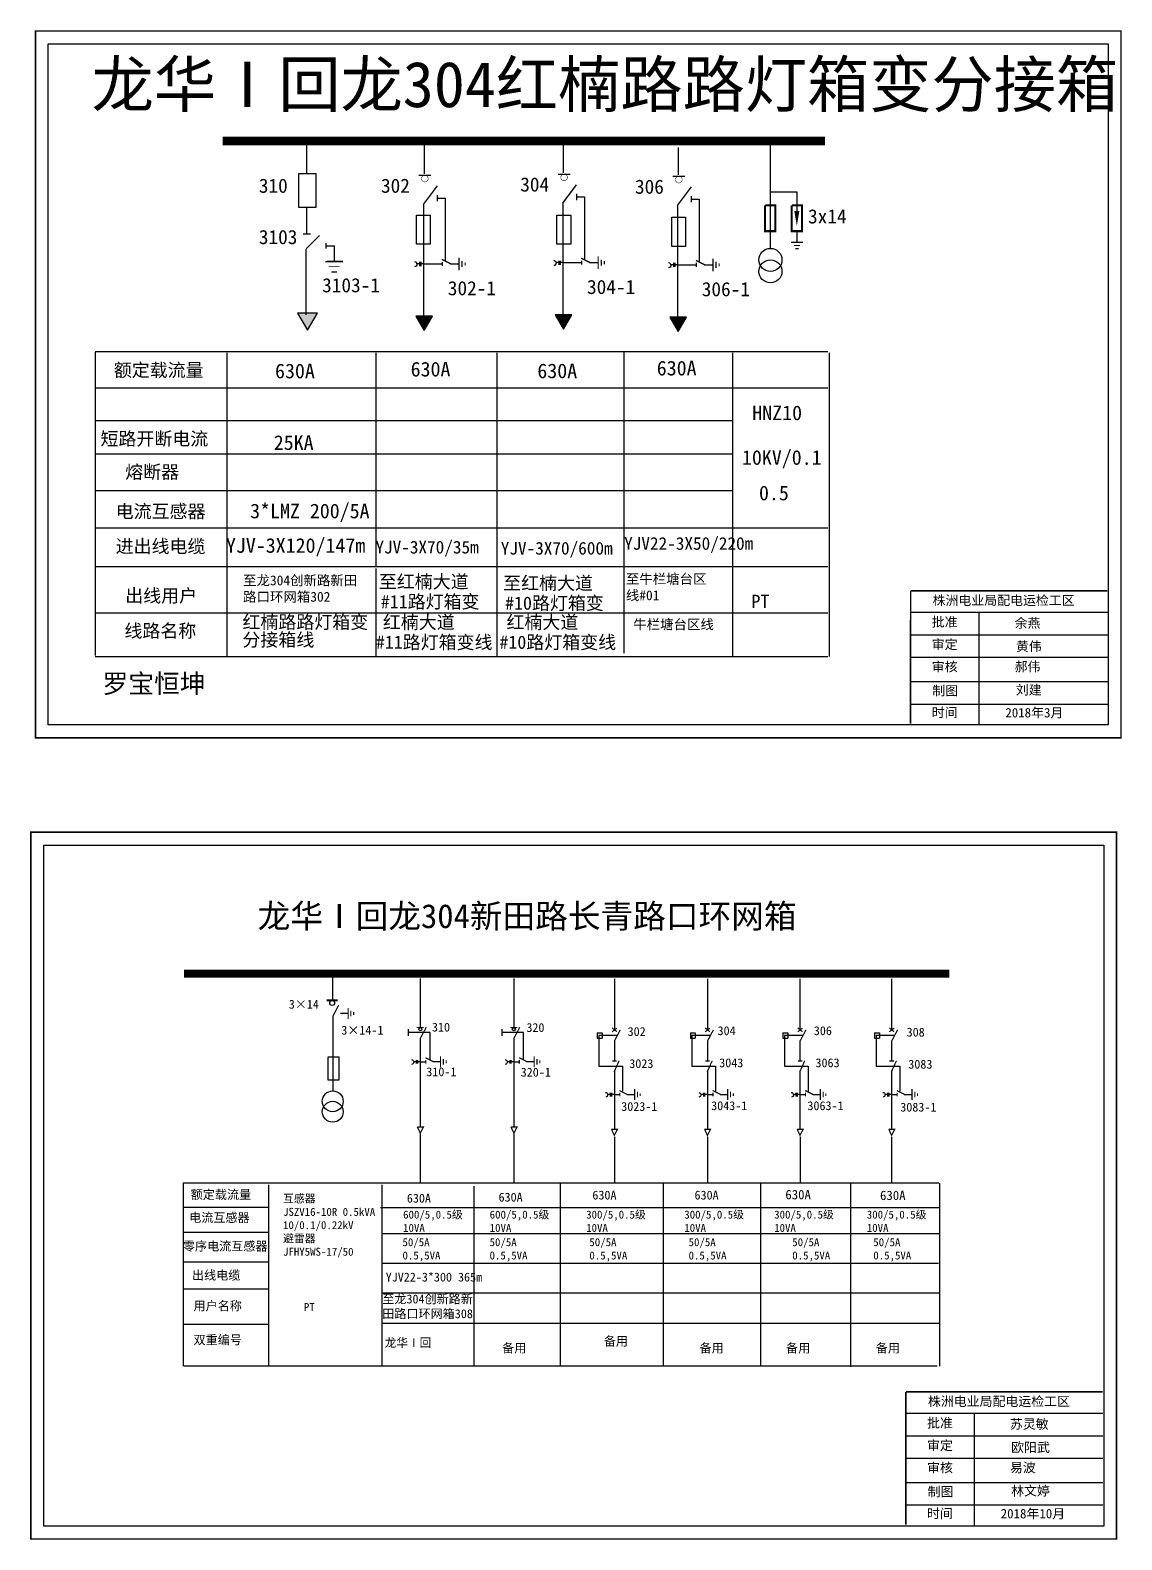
# Model space of a CAD drawing. Extents: x 38410347 to 38419931, y 3076278 to 3087001.
# Drawn here: x 38419052.6 to 38419244, y 3079511.6 to 3079776.3 of the extents above; entities that cross this region are included whole.
import ezdxf

# ---------------------------------------------------------------- set-up
doc = ezdxf.new("R2010")
doc.units = 0
doc.header["$LTSCALE"] = 10
doc.header["$MEASUREMENT"] = 0
doc.linetypes.add('ACAD_ISO02W100', pattern=[15, 12, -3])
doc.linetypes.add('CENTER', pattern=[50.8, 31.75, -6.35, 6.35, -6.35])
doc.layers.get('0').update_dxf_attribs({"linetype": 'CONTINUOUS'})
for name, color, linetype in [('1', 7, 'CONTINUOUS'), ('110KV线路', 2, 'CONTINUOUS'), ('2', 7, 'CONTINUOUS')]:
    doc.layers.add(name, color=color, linetype=linetype)
doc.styles.add('ANNOTEXT', font='')
doc.styles.add('hztxt_txtstyle_0.00_0_0', font='simkai.ttf')
doc.styles.add('hztxt_txtstyle_2.70_0_0', font='simkai.ttf', dxfattribs={"height": 2.7})
doc.styles.get("Standard").update_dxf_attribs({"font": ''})
doc.styles.add('WORD', font='', dxfattribs={"height": 1200})
doc.styles.add('字体', font='simkai_0.ttf', dxfattribs={"height": 2.5})
doc.styles.add('楷体_GB2312_txtstyle_1.66_0_0', font='simkai_0.ttf', dxfattribs={"height": 1.660174})
doc.styles.get('ANNOTEXT').set_extended_font_data('SimSun')
doc.styles.get('Standard').set_extended_font_data('SimSun')
doc.styles.get('WORD').set_extended_font_data('SimSun')

# ---------------------------------------------------------------- blocks, each defined once
blk = doc.blocks.new('JD')
for points in [[(-2, 0.2), (-2, -0.2), (2, 0.2), (2, -0.2)], [(1, -1.2), (1, -0.8), (-1, -1.2), (-1, -0.8)], [(-0.5, -1.8), (-0.5, -2.2), (0.5, -1.8), (0.5, -2.2)]]:
    blk.add_trace(points)

msp = doc.modelspace()

# ---------------------------------------------------------------- hatches: boundary and pattern name
for points in [[(38419101.21, 3079723.69), (38419102.96, 3079726.71), (38419099.47, 3079726.71)], [(38419121.69, 3079723.64), (38419123.14, 3079726.16), (38419120.23, 3079726.16)], [(38419146.1, 3079723.86), (38419147.56, 3079726.38), (38419144.65, 3079726.38)], [(38419166.22, 3079723.46), (38419167.68, 3079725.98), (38419164.77, 3079725.98)]]:
    msp.add_hatch(color=7).paths.add_polyline_path(points)

# ---------------------------------------------------------------- linework, layer by layer
at = {"color": 7}
for p, q in [((38419101.09, 3079751.19), (38419101.09, 3079756.93)), ((38419121.73, 3079751.1), (38419121.73, 3079756.15)), ((38419146.15, 3079751.32), (38419146.15, 3079756.15)), ((38419166.27, 3079750.93), (38419166.27, 3079755.75)), ((38419101.08, 3079745.25), (38419101.08, 3079740.61)), ((38419100.47, 3079740.61), (38419101.76, 3079740.61)), ((38419101.01, 3079737.98), (38419103.32, 3079740.3))]:
    msp.add_line(p, q, dxfattribs=at)
for p, q in [((38419120.77, 3079750.87), (38419122.87, 3079750.87)), ((38419145.18, 3079751.08), (38419147.29, 3079751.08)), ((38419165.31, 3079750.69), (38419167.41, 3079750.69)), ((38419123.97, 3079747.4), (38419123.97, 3079746.31)), ((38419123.99, 3079746.85), (38419125.39, 3079746.85)), ((38419125.39, 3079746.85), (38419125.39, 3079735.83)), ((38419148.39, 3079747.62), (38419148.39, 3079746.53)), ((38419148.41, 3079747.07), (38419149.81, 3079747.07)), ((38419149.81, 3079747.07), (38419149.81, 3079736.05)), ((38419168.51, 3079747.23), (38419168.51, 3079746.14)), ((38419168.53, 3079746.68), (38419169.93, 3079746.68)), ((38419169.93, 3079746.68), (38419169.93, 3079735.66)), ((38419104.44, 3079738.94), (38419104.44, 3079738.03)), ((38419104.48, 3079738.48), (38419105.99, 3079738.48)), ((38419105.99, 3079735.78), (38419105.99, 3079738.5)), ((38419104.41, 3079735.78), (38419106.08, 3079735.78)), ((38419104.45, 3079735.78), (38419107.41, 3079735.78)), ((38419107.41, 3079735.78), (38419104.67, 3079735.78)), ((38419105.6, 3079735.78), (38419106.38, 3079735.78)), ((38419121.69, 3079735.33), (38419124.88, 3079735.33)), ((38419126.29, 3079735.36), (38419127.77, 3079735.36)), ((38419146.1, 3079735.55), (38419149.3, 3079735.55)), ((38419150.71, 3079735.58), (38419152.18, 3079735.58)), ((38419166.23, 3079735.16), (38419169.42, 3079735.16)), ((38419170.83, 3079735.19), (38419172.3, 3079735.19)), ((38419106.39, 3079733.88), (38419105.44, 3079733.88))]:
    msp.add_line(p, q)
at = {"color": 0}
for p, q in [((38419121.59, 3079745.77), (38419121.59, 3079725.71)), ((38419146.01, 3079745.99), (38419146.01, 3079725.93)), ((38419166.13, 3079745.6), (38419166.13, 3079725.54)), ((38419105.63, 3079610.85), (38419105.63, 3079606.25)), ((38419121.01, 3079610.01), (38419121.01, 3079601.45)), ((38419137.41, 3079610.01), (38419137.41, 3079601.45)), ((38419155.04, 3079609.96), (38419155.04, 3079600.98)), ((38419171.36, 3079609.96), (38419171.36, 3079600.98)), ((38419187.59, 3079609.96), (38419187.59, 3079600.98)), ((38419203.66, 3079609.96), (38419203.66, 3079600.98)), ((38419105.65, 3079603.4), (38419105.65, 3079590.34)), ((38419107.03, 3079603.92), (38419108.34, 3079603.92)), ((38419121.01, 3079599.54), (38419121.01, 3079584)), ((38419137.41, 3079599.54), (38419137.41, 3079584)), ((38419152.05, 3079600.49), (38419152.89, 3079600.49)), ((38419152.05, 3079600.49), (38419152.05, 3079599.56)), ((38419152.05, 3079599.56), (38419152.89, 3079599.56)), ((38419152.89, 3079600.49), (38419152.89, 3079599.56)), ((38419168.38, 3079600.49), (38419169.21, 3079600.49)), ((38419168.38, 3079600.49), (38419168.38, 3079599.56)), ((38419168.38, 3079599.56), (38419169.21, 3079599.56)), ((38419169.21, 3079600.49), (38419169.21, 3079599.56)), ((38419184.61, 3079600.49), (38419185.45, 3079600.49)), ((38419184.61, 3079600.49), (38419184.61, 3079599.56)), ((38419184.61, 3079599.56), (38419185.45, 3079599.56)), ((38419185.45, 3079600.49), (38419185.45, 3079599.56)), ((38419200.68, 3079600.49), (38419201.52, 3079600.49)), ((38419200.68, 3079600.49), (38419200.68, 3079599.56)), ((38419200.68, 3079599.56), (38419201.52, 3079599.56)), ((38419201.52, 3079600.49), (38419201.52, 3079599.56)), ((38419155.04, 3079599.07), (38419155.04, 3079595.61)), ((38419171.36, 3079599.07), (38419171.36, 3079595.61)), ((38419187.59, 3079599.07), (38419187.59, 3079595.61)), ((38419203.66, 3079599.07), (38419203.66, 3079595.61)), ((38419121.01, 3079595.42), (38419121.98, 3079595.42)), ((38419123.24, 3079595.44), (38419124.56, 3079595.44)), ((38419137.41, 3079595.42), (38419138.38, 3079595.42)), ((38419139.64, 3079595.44), (38419140.96, 3079595.44)), ((38419155.04, 3079593.87), (38419155.04, 3079583.64)), ((38419171.36, 3079593.87), (38419171.36, 3079583.64)), ((38419187.59, 3079593.87), (38419187.59, 3079583.64)), ((38419203.66, 3079593.87), (38419203.66, 3079583.64)), ((38419155.04, 3079589.67), (38419156, 3079589.67)), ((38419157.27, 3079589.7), (38419158.58, 3079589.7)), ((38419171.36, 3079589.67), (38419172.33, 3079589.67)), ((38419173.59, 3079589.7), (38419174.91, 3079589.7)), ((38419187.59, 3079589.67), (38419188.56, 3079589.67)), ((38419189.83, 3079589.7), (38419191.14, 3079589.7)), ((38419203.66, 3079589.67), (38419204.63, 3079589.67)), ((38419205.89, 3079589.7), (38419207.21, 3079589.7)), ((38419094.51, 3079569.86), (38419079.53, 3079569.86)), ((38419094.46, 3079565.45), (38419079.47, 3079565.45)), ((38419094.46, 3079560.25), (38419079.47, 3079560.25)), ((38419094.4, 3079555.51), (38419079.41, 3079555.51)), ((38419094.45, 3079549.33), (38419079.47, 3079549.33))]:
    msp.add_line(p, q, dxfattribs=at)
at = {"color": 7, "linetype": 'Continuous'}
for p, q in [((38419207, 3079674.24), (38419241.51, 3079674.24)), ((38419218.98, 3079674.24), (38419218.98, 3079654.62)), ((38419207, 3079670.3), (38419241.51, 3079670.3)), ((38419207, 3079666.37), (38419241.51, 3079666.37)), ((38419207, 3079662.08), (38419241.51, 3079662.08)), ((38419207, 3079658.15), (38419241.51, 3079658.15)), ((38419206.17, 3079533.77), (38419240.69, 3079533.77)), ((38419218.15, 3079533.77), (38419218.15, 3079514.15)), ((38419206.17, 3079529.84), (38419240.69, 3079529.84)), ((38419206.17, 3079525.91), (38419240.69, 3079525.91)), ((38419206.17, 3079521.62), (38419240.69, 3079521.62)), ((38419206.17, 3079517.69), (38419240.69, 3079517.69))]:
    msp.add_line(p, q, dxfattribs=at)
at = {"color": 0, "linetype": 'ACAD_ISO02W100'}
for p, q in [((38419155.46, 3079600.01), (38419152.32, 3079600.01)), ((38419152.32, 3079600.01), (38419152.32, 3079594.67)), ((38419171.78, 3079600.01), (38419168.64, 3079600.01)), ((38419168.64, 3079600.01), (38419168.64, 3079594.67)), ((38419188.01, 3079600.01), (38419184.88, 3079600.01)), ((38419184.88, 3079600.01), (38419184.88, 3079594.67)), ((38419204.08, 3079600.01), (38419200.95, 3079600.01)), ((38419200.95, 3079600.01), (38419200.95, 3079594.67)), ((38419152.32, 3079594.67), (38419156.46, 3079594.67)), ((38419156.46, 3079594.67), (38419156.46, 3079590.27)), ((38419168.64, 3079594.67), (38419172.78, 3079594.67)), ((38419172.78, 3079594.67), (38419172.78, 3079590.27)), ((38419184.88, 3079594.67), (38419189.01, 3079594.67)), ((38419189.01, 3079594.67), (38419189.01, 3079590.27)), ((38419200.95, 3079594.67), (38419205.08, 3079594.67)), ((38419205.08, 3079594.67), (38419205.08, 3079590.27))]:
    msp.add_line(p, q, dxfattribs=at)
at = {"color": 0, "linetype": 'CENTER'}
for p, q in [((38419121.01, 3079582.75), (38419121.01, 3079574.15)), ((38419137.42, 3079582.75), (38419137.42, 3079574.15)), ((38419155.04, 3079582.27), (38419155.04, 3079574.2)), ((38419171.36, 3079582.27), (38419171.36, 3079574.2)), ((38419187.6, 3079582.27), (38419187.6, 3079574.2)), ((38419203.67, 3079582.27), (38419203.67, 3079574.2))]:
    msp.add_line(p, q, dxfattribs=at)
at = {"color": 0, "linetype": 'Continuous'}
for p, q in [((38419079.44, 3079574.17), (38419211.97, 3079574.17)), ((38419079.5, 3079542.05), (38419079.5, 3079574.17)), ((38419094.38, 3079573.83), (38419094.38, 3079542.06)), ((38419114.27, 3079573.83), (38419114.27, 3079542.06)), ((38419130.39, 3079573.62), (38419130.39, 3079542.08)), ((38419145.55, 3079574.11), (38419145.55, 3079542.06)), ((38419163.6, 3079574.11), (38419163.6, 3079542.06)), ((38419180.68, 3079574.09), (38419180.68, 3079542.04)), ((38419196.46, 3079573.98), (38419196.46, 3079541.93)), ((38419212.04, 3079574.15), (38419212.04, 3079542.03)), ((38419114.03, 3079569.88), (38419212.01, 3079569.88)), ((38419114.27, 3079565.27), (38419212.04, 3079565.27)), ((38419114.27, 3079560.12), (38419211.88, 3079560.12)), ((38419114.27, 3079554.89), (38419212.15, 3079554.89)), ((38419114.27, 3079549.58), (38419212.01, 3079549.58)), ((38419211.67, 3079542.05), (38419079.6, 3079542.05))]:
    msp.add_line(p, q, dxfattribs=at)
at = {"color": 7, "linetype": 'Continuous', "const_width": 0.277}
for points in [[(38419053.54, 3079776.18), (38419243.89, 3079776.18), (38419243.89, 3079652.24), (38419053.54, 3079652.24)], [(38419052.74, 3079635.66), (38419243.1, 3079635.66), (38419243.1, 3079511.72), (38419052.74, 3079511.72)]]:
    msp.add_lwpolyline(points, close=True, dxfattribs=at)
at = {"color": 7, "linetype": 'Continuous'}
for points in [[(38419055.78, 3079773.94), (38419241.65, 3079773.94), (38419241.65, 3079654.48), (38419055.78, 3079654.48)], [(38419054.98, 3079633.42), (38419240.86, 3079633.42), (38419240.86, 3079513.96), (38419054.98, 3079513.96)]]:
    msp.add_lwpolyline(points, close=True, dxfattribs=at)
msp.add_lwpolyline([(38419099.73, 3079751.19), (38419102.71, 3079751.19), (38419102.71, 3079745.25), (38419099.73, 3079745.25)], close=True)
for points, const_width in [([(38419120.77, 3079750.87), (38419122.87, 3079750.87)], 0.179), ([(38419145.18, 3079751.08), (38419147.29, 3079751.08)], 0.179), ([(38419165.31, 3079750.69), (38419167.41, 3079750.69)], 0.179), ([(38419107.41, 3079735.78), (38419104.41, 3079735.78)], 0.0947), ([(38419106.9, 3079734.83), (38419104.92, 3079734.83)], 0.0947), ([(38419124.82, 3079736.11), (38419126.38, 3079735.33)], 0.234), ([(38419124.88, 3079735.69), (38419124.88, 3079734.97)], 0.234), ([(38419149.24, 3079736.33), (38419150.8, 3079735.55)], 0.234), ([(38419149.3, 3079735.91), (38419149.3, 3079735.19)], 0.234), ([(38419169.36, 3079735.94), (38419170.92, 3079735.16)], 0.234), ([(38419169.42, 3079735.52), (38419169.42, 3079734.8)], 0.234), ([(38419106.39, 3079733.88), (38419105.44, 3079733.88)], 0.0947)]:
    msp.add_lwpolyline(points, dxfattribs=dict(const_width=const_width))
at = {"const_width": 0.0893}
for points in [[(38419121.23, 3079750.28, 1), (38419122.39, 3079750.28, 1)], [(38419145.65, 3079750.5, 1), (38419146.81, 3079750.5, 1)], [(38419165.77, 3079750.11, 1), (38419166.93, 3079750.11, 1)]]:
    msp.add_lwpolyline(points, format="xyb", close=True, dxfattribs=at)
for points in [[(38419119.99, 3079735.75, -0.877934), (38419120, 3079734.8)], [(38419144.4, 3079735.97, -0.877934), (38419144.42, 3079735.02)], [(38419164.52, 3079735.57, -0.877934), (38419164.54, 3079734.62)]]:
    msp.add_lwpolyline(points, format="xyb")
for points in [[(38419120.9, 3079735.34), (38419120.41, 3079735.34)], [(38419120.9, 3079735.67), (38419120.9, 3079734.96)], [(38419121.12, 3079735.67), (38419121.12, 3079734.96)], [(38419121.68, 3079735.34), (38419121.12, 3079735.34)], [(38419145.32, 3079735.56), (38419144.82, 3079735.56)], [(38419145.32, 3079735.89), (38419145.32, 3079735.18)], [(38419145.53, 3079735.89), (38419145.53, 3079735.18)], [(38419146.1, 3079735.56), (38419145.53, 3079735.56)], [(38419165.44, 3079735.17), (38419164.94, 3079735.17)], [(38419165.44, 3079735.5), (38419165.44, 3079734.79)], [(38419165.66, 3079735.5), (38419165.66, 3079734.79)], [(38419166.22, 3079735.17), (38419165.66, 3079735.17)]]:
    msp.add_lwpolyline(points)
at = {"color": 7}
for points in [[(38419101.21, 3079723.69), (38419102.96, 3079726.71), (38419099.47, 3079726.71)], [(38419121.69, 3079723.64), (38419123.14, 3079726.16), (38419120.23, 3079726.16)], [(38419146.1, 3079723.86), (38419147.56, 3079726.38), (38419144.65, 3079726.38)], [(38419166.22, 3079723.46), (38419167.68, 3079725.98), (38419164.77, 3079725.98)]]:
    msp.add_lwpolyline(points, close=True, dxfattribs=at)
at = {"color": 7, "linetype": 'Continuous', "const_width": 0.277}
for points in [[(38419207, 3079677.99), (38419206.98, 3079654.68)], [(38419207, 3079677.99), (38419241.51, 3079677.99)], [(38419206.17, 3079537.53), (38419206.15, 3079514.22)], [(38419206.17, 3079537.53), (38419240.69, 3079537.53)]]:
    msp.add_lwpolyline(points, dxfattribs=at)
at = {"color": 0}
for points, const_width in [([(38419079.6, 3079610.85), (38419213.79, 3079610.85)], 1.4), ([(38419104.58, 3079606.18), (38419106.54, 3079606.18)], 0.333), ([(38419105.65, 3079603.34), (38419106.7, 3079605.33)], 0.21), ([(38419120.39, 3079601.43), (38419121.63, 3079601.43)], 0.21), ([(38419121.01, 3079599.49), (38419122.06, 3079601.48)], 0.21), ([(38419136.8, 3079601.43), (38419138.03, 3079601.43)], 0.21), ([(38419137.41, 3079599.49), (38419138.46, 3079601.48)], 0.21), ([(38419154.64, 3079600.67), (38419155.49, 3079601.3)], 0.21), ([(38419154.65, 3079601.36), (38419155.47, 3079600.68)], 0.21), ([(38419155.04, 3079599.02), (38419156.08, 3079601.01)], 0.21), ([(38419170.96, 3079600.67), (38419171.81, 3079601.3)], 0.21), ([(38419170.97, 3079601.36), (38419171.79, 3079600.68)], 0.21), ([(38419171.36, 3079599.02), (38419172.41, 3079601.01)], 0.21), ([(38419187.2, 3079600.67), (38419188.05, 3079601.3)], 0.21), ([(38419187.2, 3079601.36), (38419188.02, 3079600.68)], 0.21), ([(38419187.59, 3079599.02), (38419188.64, 3079601.01)], 0.21), ([(38419203.26, 3079600.67), (38419204.12, 3079601.3)], 0.21), ([(38419203.27, 3079601.36), (38419204.09, 3079600.68)], 0.21), ([(38419203.66, 3079599.02), (38419204.71, 3079601.01)], 0.21), ([(38419121.92, 3079596.12), (38419123.32, 3079595.42)], 0.21), ([(38419121.98, 3079595.74), (38419121.98, 3079595.1)], 0.21), ([(38419138.33, 3079596.12), (38419139.73, 3079595.42)], 0.21), ([(38419138.38, 3079595.74), (38419138.38, 3079595.1)], 0.21), ([(38419154.66, 3079595.55), (38419155.44, 3079595.55)], 0.21), ([(38419154.99, 3079593.62), (38419155.88, 3079595.59)], 0.21), ([(38419170.98, 3079595.55), (38419171.76, 3079595.55)], 0.21), ([(38419171.31, 3079593.62), (38419172.2, 3079595.59)], 0.21), ([(38419187.22, 3079595.55), (38419188, 3079595.55)], 0.21), ([(38419187.55, 3079593.62), (38419188.43, 3079595.59)], 0.21), ([(38419203.29, 3079595.55), (38419204.06, 3079595.55)], 0.21), ([(38419203.62, 3079593.62), (38419204.5, 3079595.59)], 0.21), ([(38419155.95, 3079590.37), (38419157.35, 3079589.67)], 0.21), ([(38419156, 3079589.99), (38419156, 3079589.35)], 0.21), ([(38419172.27, 3079590.37), (38419173.67, 3079589.67)], 0.21), ([(38419172.33, 3079589.99), (38419172.33, 3079589.35)], 0.21), ([(38419188.51, 3079590.37), (38419189.91, 3079589.67)], 0.21), ([(38419188.56, 3079589.99), (38419188.56, 3079589.35)], 0.21), ([(38419204.58, 3079590.37), (38419205.97, 3079589.67)], 0.21), ([(38419204.63, 3079589.99), (38419204.63, 3079589.35)], 0.21), ([(38419120.49, 3079583.97), (38419121.56, 3079583.97), (38419121.01, 3079582.89), (38419120.5, 3079583.99)], 0.21), ([(38419136.9, 3079583.97), (38419137.97, 3079583.97), (38419137.42, 3079582.89), (38419136.91, 3079583.99)], 0.21), ([(38419154.52, 3079583.58), (38419155.59, 3079583.58), (38419155.04, 3079582.5), (38419154.53, 3079583.6)], 0.21), ([(38419170.84, 3079583.58), (38419171.91, 3079583.58), (38419171.36, 3079582.5), (38419170.86, 3079583.6)], 0.21), ([(38419187.08, 3079583.58), (38419188.15, 3079583.58), (38419187.6, 3079582.5), (38419187.09, 3079583.6)], 0.21), ([(38419203.15, 3079583.58), (38419204.21, 3079583.58), (38419203.67, 3079582.5), (38419203.16, 3079583.6)], 0.21)]:
    msp.add_lwpolyline(points, dxfattribs=dict(at, const_width=const_width))
for points in [[(38419118.89, 3079601.11), (38419118.89, 3079599.94)], [(38419135.3, 3079601.11), (38419135.3, 3079599.94)], [(38419104.82, 3079596.17), (38419104.82, 3079592.25), (38419106.76, 3079592.25), (38419106.76, 3079596.21), (38419104.82, 3079596.21)], [(38419120.3, 3079595.43), (38419119.86, 3079595.43)], [(38419120.3, 3079595.72), (38419120.3, 3079595.09)], [(38419120.5, 3079595.72), (38419120.5, 3079595.09)], [(38419121.01, 3079595.43), (38419120.5, 3079595.43)], [(38419136.71, 3079595.43), (38419136.27, 3079595.43)], [(38419136.71, 3079595.72), (38419136.71, 3079595.09)], [(38419136.9, 3079595.72), (38419136.9, 3079595.09)], [(38419137.41, 3079595.43), (38419136.9, 3079595.43)], [(38419154.33, 3079589.68), (38419153.89, 3079589.68)], [(38419154.33, 3079589.98), (38419154.33, 3079589.34)], [(38419154.53, 3079589.98), (38419154.53, 3079589.34)], [(38419155.03, 3079589.68), (38419154.53, 3079589.68)], [(38419170.65, 3079589.68), (38419170.21, 3079589.68)], [(38419170.65, 3079589.98), (38419170.65, 3079589.34)], [(38419170.85, 3079589.98), (38419170.85, 3079589.34)], [(38419171.36, 3079589.68), (38419170.85, 3079589.68)], [(38419186.89, 3079589.68), (38419186.45, 3079589.68)], [(38419186.89, 3079589.98), (38419186.89, 3079589.34)], [(38419187.09, 3079589.98), (38419187.09, 3079589.34)], [(38419187.59, 3079589.68), (38419187.09, 3079589.68)], [(38419202.96, 3079589.68), (38419202.52, 3079589.68)], [(38419202.96, 3079589.98), (38419202.96, 3079589.34)], [(38419203.15, 3079589.98), (38419203.15, 3079589.34)], [(38419203.66, 3079589.68), (38419203.15, 3079589.68)]]:
    msp.add_lwpolyline(points, dxfattribs=at)
at = {"color": 0, "linetype": 'ACAD_ISO02W100'}
for points in [[(38419122.73, 3079595.75), (38419122.73, 3079600.52), (38419118.89, 3079600.52)], [(38419139.13, 3079595.75), (38419139.13, 3079600.52), (38419135.3, 3079600.52)]]:
    msp.add_lwpolyline(points, dxfattribs=at)
at = {"color": 0}
for points in [[(38419119.48, 3079595.79, -0.877934), (38419119.5, 3079594.94)], [(38419135.89, 3079595.79, -0.877934), (38419135.91, 3079594.94)], [(38419153.51, 3079590.04, -0.877934), (38419153.53, 3079589.19)], [(38419169.84, 3079590.04, -0.877934), (38419169.85, 3079589.19)], [(38419186.07, 3079590.04, -0.877934), (38419186.09, 3079589.19)], [(38419202.14, 3079590.04, -0.877934), (38419202.16, 3079589.19)]]:
    msp.add_lwpolyline(points, format="xyb", dxfattribs=at)
for centre, radius in [((38419105.56, 3079605.71), 0.426), ((38419121.01, 3079601.13), 0.269), ((38419137.41, 3079601.13), 0.269)]:
    msp.add_circle(centre, radius, dxfattribs=at)
at = {"layer": '1'}
for p, q in [((38419182.39, 3079756.09), (38419182.39, 3079737.97)), ((38419182.37, 3079747.95), (38419187.04, 3079747.95)), ((38419187.04, 3079747.95), (38419187.04, 3079744.53)), ((38419187.04, 3079740.95), (38419187.04, 3079739.18)), ((38419063.99, 3079719.95), (38419192.48, 3079719.95)), ((38419063.99, 3079719.86), (38419063.99, 3079666.65)), ((38419087.11, 3079719.72), (38419087.11, 3079666.51)), ((38419113.22, 3079719.72), (38419113.22, 3079682.27)), ((38419134.41, 3079719.72), (38419134.41, 3079666.51)), ((38419175.78, 3079719.72), (38419175.78, 3079666.51)), ((38419192.72, 3079719.72), (38419192.72, 3079666.51)), ((38419063.99, 3079713.59), (38419192.48, 3079713.59)), ((38419063.99, 3079707.86), (38419175.78, 3079707.86)), ((38419063.99, 3079702.02), (38419175.78, 3079702.02)), ((38419063.99, 3079695.59), (38419175.78, 3079695.59)), ((38419063.99, 3079689.04), (38419192.48, 3079689.04)), ((38419063.99, 3079682.27), (38419192.48, 3079682.27)), ((38419113.24, 3079681.89), (38419113.24, 3079666.51)), ((38419063.99, 3079674.13), (38419192.48, 3079674.13)), ((38419063.99, 3079666.51), (38419192.48, 3079666.51))]:
    msp.add_line(p, q, dxfattribs=at)
for points, const_width in [([(38419086.38, 3079756.87), (38419192.01, 3079756.87)], 1.54), ([(38419181.45, 3079745.61), (38419181.45, 3079741.06), (38419183.28, 3079741.06), (38419183.28, 3079745.61), (38419181.51, 3079745.61)], 0.385), ([(38419186.13, 3079745.61), (38419186.13, 3079741.06), (38419187.95, 3079741.06), (38419187.95, 3079745.61), (38419186.18, 3079745.61)], 0.385)]:
    msp.add_lwpolyline(points, dxfattribs=dict(at, const_width=const_width))
for points, format in [([(38419187.04, 3079744.59, 0.898, 0, 0), (38419187.04, 3079742.03, 0, 0, 0)], "xyseb"), ([(38419119.98, 3079735.76, -0.877934), (38419120, 3079734.81)], "xyb"), ([(38419144.4, 3079735.98, -0.877934), (38419144.42, 3079735.03)], "xyb"), ([(38419164.52, 3079735.58, -0.877934), (38419164.54, 3079734.63)], "xyb")]:
    msp.add_lwpolyline(points, format=format, dxfattribs=at)
for centre in [(38419182.42, 3079736.04), (38419182.42, 3079734.02)]:
    msp.add_circle(centre, 2.02, dxfattribs=at)
at = {"layer": '110KV线路', "color": 0}
for p, q in [((38419100.94, 3079737.93), (38419100.94, 3079726.41)), ((38419156.68, 3079719.95), (38419156.68, 3079667.07))]:
    msp.add_line(p, q, dxfattribs=at)
for points in [[(38419120.35, 3079743.9), (38419122.77, 3079743.9), (38419122.77, 3079738.8), (38419120.35, 3079738.8)], [(38419144.97, 3079743.9), (38419147.4, 3079743.9), (38419147.4, 3079738.8), (38419144.97, 3079738.8)], [(38419165.1, 3079743.51), (38419167.52, 3079743.51), (38419167.52, 3079738.41), (38419165.1, 3079738.41)]]:
    msp.add_lwpolyline(points, close=True, dxfattribs=at)
at = {"layer": '2'}
for p, q in [((38419121.59, 3079745.77), (38419124.01, 3079749.01)), ((38419146.01, 3079745.99), (38419148.43, 3079749.22)), ((38419166.13, 3079745.6), (38419168.55, 3079748.83))]:
    msp.add_line(p, q, dxfattribs=at)
at = {"layer": '2', "color": 0}
for centre in [(38419105.66, 3079588.48), (38419105.66, 3079586.65)]:
    msp.add_circle(centre, 1.83, dxfattribs=at)

# ---------------------------------------------------------------- block references
at = {"xscale": 0.5463362755253911, "yscale": 0.5463362755253911, "zscale": 0.5463362757236278, "rotation": 90}
for p in [(38419127.79, 3079735.32), (38419152.2, 3079735.54), (38419172.33, 3079735.15)]:
    msp.add_blockref('JD', p, dxfattribs=at)
at = {"color": 0, "xscale": 0.48925173538737, "yscale": 0.48925173538737, "zscale": 0.4892517356433187, "rotation": 90}
for p in [(38419108.36, 3079603.88), (38419124.57, 3079595.41), (38419140.98, 3079595.41), (38419158.6, 3079589.66), (38419174.92, 3079589.66), (38419191.16, 3079589.66), (38419207.23, 3079589.66)]:
    msp.add_blockref('JD', p, dxfattribs=at)
at = {"layer": '1', "xscale": 0.5388768017292023, "yscale": 0.5388767998665571, "zscale": 0.5388768}
msp.add_blockref('JD', (38419187.07, 3079739.1), dxfattribs=at)

# ---------------------------------------------------------------- texts
at = {"color": 0}
for s, height, p in [('龙华Ⅰ回龙304红楠路路灯箱变分接箱', 8, (38419063.38, 3079762.82)), ('304', 2.484, (38419138.54, 3079748.02)), ('310', 2.484, (38419092.7, 3079747.8)), ('302', 2.484, (38419114.12, 3079747.8)), ('306', 2.484, (38419158.66, 3079747.63)), ('3x14', 2.484, (38419189.01, 3079742.43)), ('3103', 2.484, (38419092.7, 3079738.8)), ('3103-1', 2.484, (38419103.8, 3079730.35)), ('302-1', 2.484, (38419125.84, 3079729.83)), ('304-1', 2.484, (38419150.25, 3079730.05)), ('306-1', 2.484, (38419170.37, 3079729.66))]:
    msp.add_text(s, height=height, dxfattribs=at).set_placement(p)
at = {"color": 0, "linetype": 'Continuous', "style": 'hztxt_txtstyle_2.70_0_0'}
for s, p in [('3×14', (38419097.95, 3079604.72)), ('310', (38419123.06, 3079600.71)), ('320', (38419139.62, 3079600.64)), ('3×14-1', (38419107.16, 3079600.17)), ('302', (38419157.37, 3079599.94)), ('304', (38419173.14, 3079600.08)), ('306', (38419190.02, 3079600.08)), ('308', (38419206.3, 3079599.83)), ('310-1', (38419122.07, 3079592.88)), ('320-1', (38419138.62, 3079592.81)), ('3023', (38419157.66, 3079594.31)), ('3043', (38419173.43, 3079594.45)), ('3063', (38419190.31, 3079594.45)), ('3083', (38419206.59, 3079594.21)), ('3023-1', (38419156.25, 3079586.79)), ('3043-1', (38419172.02, 3079586.93)), ('3063-1', (38419188.9, 3079586.93)), ('3083-1', (38419205.18, 3079586.68))]:
    msp.add_text(s, height=1.553, dxfattribs=at).set_placement(p)
at = {"color": 7, "linetype": 'Continuous', "attachment_point": 1}
for s, insert, char_height, width, style in [('株洲电业局配电运检工区', (38419210.85, 3079677.16), 1.6602, 45.388, '字体'), ('{\\fKaiTi_GB2312|b0|i0|c134|p49;批准}', (38419210.7, 3079673.38), 1.6602, 12.9834, '字体'), ('余燕', (38419225.23, 3079673.18), 1.66, 12.9834, '字体'), ('\\f\uffbfﾬￌ￥_GB2312|b0|i0|c134|p49;审定', (38419210.7, 3079669.44), 1.6602, 12.9834, '字体'), ('黄伟', (38419225.45, 3079669.09), 1.66, 12.9834, '字体'), ('\\f\uffbfﾬￌ￥_GB2312|b0|i0|c134|p49;审核', (38419210.7, 3079665.53), 1.6602, 12.9834, '字体'), ('郝伟', (38419225.23, 3079665.55), 1.66, 12.9834, '字体'), ('\\f\uffbfﾬￌ￥_GB2312|b0|i0|c134|p49;制图', (38419210.79, 3079661.31), 1.6602, 12.9834, '字体'), ('{\\fSimSun|b0|i0|c134|p2;刘建}', (38419225.45, 3079661.46), 1.6602, 12.9834, '字体'), ('\\f\uffbfﾬￌ￥_GB2312|b0|i0|c134|p49;时间', (38419210.7, 3079657.5), 1.6602, 12.9834, '字体'), ('2018{\\fSimSun|b0|i0|c134|p2;年}3{\\fSimSun|b0|i0|c134|p2;月}', (38419223.61, 3079657.46), 1.6602, 12.9834, '字体'), ('株洲电业局配电运检工区', (38419210.03, 3079536.7), 1.6602, 45.388, '字体'), ('{\\fKaiTi_GB2312|b0|i0|c134|p49;批准}', (38419209.88, 3079532.91), 1.6602, 12.9834, '字体'), ('{\\fSimSun|b0|i0|c134|p2;苏灵敏}', (38419224.41, 3079532.72), 1.6602, 12.9834, '字体'), ('\\f\uffbfﾬￌ￥_GB2312|b0|i0|c134|p49;审定', (38419209.88, 3079528.97), 1.6602, 12.9834, '字体'), ('{\\fSimSun|b0|i0|c134|p2;欧阳武}', (38419224.62, 3079528.63), 1.6602, 12.9834, '字体'), ('{\\fSimSun|b0|i0|c134|p2;易波}', (38419224.41, 3079525.09), 1.6602, 12.9834, '字体'), ('\\f\uffbfﾬￌ￥_GB2312|b0|i0|c134|p49;审核', (38419209.88, 3079525.06), 1.6602, 12.9834, '字体'), ('\\f\uffbfﾬￌ￥_GB2312|b0|i0|c134|p49;制图', (38419209.97, 3079520.85), 1.6602, 12.9834, '字体'), ('林文婷', (38419224.62, 3079521), 1.66, 12.9834, '楷体_GB2312_txtstyle_1.66_0_0'), ('\\f\uffbfﾬￌ￥_GB2312|b0|i0|c134|p49;时间', (38419209.88, 3079517.04), 1.6602, 12.9834, '字体'), ('2018{\\fSimSun|b0|i0|c134|p2;年}10{\\fSimSun|b0|i0|c134|p2;月}', (38419222.79, 3079517), 1.6602, 12.9834, '楷体_GB2312_txtstyle_1.66_0_0')]:
    msp.add_mtext(s, dxfattribs=dict(at, insert=insert, char_height=char_height, width=width, style=style))
at = {"color": 0, "linetype": 'Continuous', "attachment_point": 1}
for s, insert, char_height, width, style in [('{\\fSimSun|b0|i0|c134|p2;龙华Ⅰ回龙304新田路长青路口环网箱}', (38419092.49, 3079623.06), 4.2, 112.5882, '字体'), ('{\\fSimSun|b0|i0|c134|p2;额定载流量}', (38419080.76, 3079572.9), 1.5532, 25.0393, 'hztxt_txtstyle_2.70_0_0'), ('\\A1;{\\fSimSun|b0|i0|c134|p2;互感器\\PJSZV16-10R 0.5kVA\\P10/0.1/0.22kV\\P避雷器\\PJFHY5WS-17/50}', (38419096.94, 3079572.12), 1.3979, 25.7758, 'hztxt_txtstyle_2.70_0_0'), ('{\\fSimSun|b0|i0|c134|p2;630A}', (38419118.66, 3079572.26), 1.5532, 25.0393, 'hztxt_txtstyle_2.70_0_0'), ('{\\fSimSun|b0|i0|c134|p2;630A}', (38419134.74, 3079572.45), 1.5532, 25.0393, 'hztxt_txtstyle_2.70_0_0'), ('{\\fSimSun|b0|i0|c134|p2;630A}', (38419151.19, 3079572.81), 1.5532, 25.0393, 'hztxt_txtstyle_2.70_0_0'), ('{\\fSimSun|b0|i0|c134|p2;630A}', (38419169.1, 3079572.81), 1.5532, 25.0393, 'hztxt_txtstyle_2.70_0_0'), ('{\\fSimSun|b0|i0|c134|p2;630A}', (38419185.03, 3079572.94), 1.646, 13.2355, 'hztxt_txtstyle_0.00_0_0'), ('{\\fSimSun|b0|i0|c134|p2;630A}', (38419201.63, 3079572.81), 1.646, 13.2355, 'hztxt_txtstyle_0.00_0_0'), ('{\\fSimSun|b0|i0|c134|p2;电流互感器}', (38419080.5, 3079568.86), 1.5532, 25.0393, 'hztxt_txtstyle_2.70_0_0'), ('\\A1;{\\fSimSun|b0|i0|c134|p2;600/5,0.5级\\P10VA}', (38419118, 3079569.31), 1.3979, 25.7758, 'hztxt_txtstyle_2.70_0_0'), ('\\A1;{\\fSimSun|b0|i0|c134|p2;600/5,0.5级\\P10VA}', (38419133.18, 3079569.31), 1.3979, 25.7758, 'hztxt_txtstyle_2.70_0_0'), ('\\A1;{\\fSimSun|b0|i0|c134|p2;300/5,0.5级\\P10VA}', (38419150.1, 3079569.31), 1.3979, 25.7758, 'hztxt_txtstyle_2.70_0_0'), ('\\A1;{\\fSimSun|b0|i0|c134|p2;300/5,0.5级\\P10VA}', (38419167.31, 3079569.31), 1.3979, 25.7758, 'hztxt_txtstyle_2.70_0_0'), ('\\A1;{\\fSimSun|b0|i0|c134|p2;300/5,0.5级\\P10VA}', (38419183.07, 3079569.31), 1.3979, 25.7758, 'hztxt_txtstyle_2.70_0_0'), ('\\A1;{\\fSimSun|b0|i0|c134|p2;300/5,0.5级\\P10VA}', (38419199.31, 3079569.31), 1.3979, 25.7758, 'hztxt_txtstyle_2.70_0_0'), ('{\\fSimSun|b0|i0|c134|p2;零序电流互感器}', (38419079.39, 3079563.85), 1.5532, 25.0393, 'hztxt_txtstyle_2.70_0_0'), ('{\\fSimSun|b0|i0|c134|p2;50/5A\\P0.5,5VA}', (38419117.89, 3079564.47), 1.3979, 25.0393, 'hztxt_txtstyle_2.70_0_0'), ('{\\fSimSun|b0|i0|c134|p2;50/5A\\P0.5,5VA}', (38419133.16, 3079564.47), 1.3979, 25.0393, 'hztxt_txtstyle_2.70_0_0'), ('{\\fSimSun|b0|i0|c134|p2;50/5A\\P0.5,5VA}', (38419150.66, 3079564.47), 1.3979, 25.0393, 'hztxt_txtstyle_2.70_0_0'), ('{\\fSimSun|b0|i0|c134|p2;50/5A\\P0.5,5VA}', (38419168.06, 3079564.47), 1.3979, 25.0393, 'hztxt_txtstyle_2.70_0_0'), ('{\\fSimSun|b0|i0|c134|p2;50/5A\\P0.5,5VA}', (38419186.24, 3079564.47), 1.3979, 25.0393, 'hztxt_txtstyle_2.70_0_0'), ('{\\fSimSun|b0|i0|c134|p2;50/5A\\P0.5,5VA}', (38419200.45, 3079564.47), 1.3979, 25.0393, 'hztxt_txtstyle_2.70_0_0'), ('{\\fSimSun|b0|i0|c134|p2;出线电缆}', (38419080.98, 3079558.75), 1.5532, 25.0393, 'hztxt_txtstyle_2.70_0_0'), ('{\\fSimSun|b0|i0|c134|p2;YJV22-3*300 365m}', (38419114.95, 3079558.43), 1.5532, 25.0393, 'hztxt_txtstyle_2.70_0_0'), ('{\\fSimSun|b0|i0|c134|p2;至龙304创新路新田路口环网箱308}', (38419114.35, 3079554.59), 1.5532, 16.9902, 'hztxt_txtstyle_2.70_0_0'), ('{\\fSimSun|b0|i0|c134|p2;用户名称}', (38419081.25, 3079553.37), 1.5532, 25.0393, 'hztxt_txtstyle_2.70_0_0'), ('{\\fSimSun|b0|i0|c134|p2;PT}', (38419100.6, 3079553.09), 1.4034, 10.9181, 'hztxt_txtstyle_0.00_0_0'), ('{\\fSimSun|b0|i0|c134|p2;双重编号}', (38419081.25, 3079547.41), 1.5532, 25.0393, 'hztxt_txtstyle_2.70_0_0'), ('{\\fSimSun|b0|i0|c134|p2;备用}', (38419153.2, 3079547.18), 1.5532, 25.0393, 'hztxt_txtstyle_2.70_0_0'), ('{\\fSimSun|b0|i0|c134|p2;备用}', (38419135.37, 3079545.97), 1.5532, 25.0393, 'hztxt_txtstyle_2.70_0_0'), ('{\\fSimSun|b0|i0|c134|p2;备用}', (38419169.98, 3079545.97), 1.5532, 25.0393, 'hztxt_txtstyle_2.70_0_0'), ('{\\fSimSun|b0|i0|c134|p2;备用}', (38419185.16, 3079545.97), 1.5532, 25.0393, 'hztxt_txtstyle_2.70_0_0'), ('{\\fSimSun|b0|i0|c134|p2;备用}', (38419200.89, 3079545.97), 1.5532, 25.0393, 'hztxt_txtstyle_2.70_0_0')]:
    msp.add_mtext(s, dxfattribs=dict(at, insert=insert, char_height=char_height, width=width, style=style))
at = {"insert": (38419114.76, 3079546.89, -0.1), "char_height": 1.5, "width": 15.8974, "attachment_point": 1, "style": 'ANNOTEXT'}
msp.add_mtext('龙华Ⅰ回', dxfattribs=at)
at = {"layer": '1'}
for s, height, p in [('额定载流量', 2.309, (38419067.26, 3079715.56)), ('630A', 2.566, (38419095.54, 3079715.27)), ('630A', 2.566, (38419119.32, 3079715.59)), ('630A', 2.566, (38419141.54, 3079715.29)), ('630A', 2.566, (38419162.48, 3079715.77)), ('HNZ10', 2.566, (38419179.23, 3079707.93)), ('短路开断电流', 2.309, (38419064.93, 3079703.52)), ('25KA', 2.566, (38419095.32, 3079702.71)), ('10KV/0.1', 2.566, (38419177.42, 3079700.1)), ('熔断器', 2.309, (38419069.27, 3079697.7)), ('0.5', 2.566, (38419180.41, 3079693.88)), ('电流互感器', 2.309, (38419067.59, 3079690.79)), ('3*LMZ 200/5A', 2.5661, (38419091.17, 3079690.72)), ('进出线电缆', 2.309, (38419067.59, 3079684.66)), ('YJV-3X120/147m', 2.5661, (38419086.93, 3079684.67)), ('YJV-3X70/35m', 2.2188, (38419113.14, 3079684.55)), ('YJV22-3X50/220m', 2.2188, (38419156.76, 3079685.2)), ('YJV-3X70/600m', 2.2188, (38419135.12, 3079684.36)), ('至红楠大道', 2.309, (38419113.74, 3079678.46)), ('至红楠大道', 2.309, (38419135.54, 3079678.2)), ('出线用户', 2.309, (38419069.27, 3079676)), ('#11路灯箱变', 2.309, (38419114.08, 3079674.95)), ('#10路灯箱变', 2.309, (38419135.88, 3079674.69)), ('PT', 2.309, (38419179.08, 3079675.01)), ('红楠路路灯箱变', 2.309, (38419089.83, 3079671.37)), (' 红楠大道', 2.309, (38419112.88, 3079671.34)), (' 红楠大道', 2.309, (38419134.55, 3079671.34)), ('线路名称', 2.309, (38419069.13, 3079669.83)), ('分接箱线', 2.309, (38419089.83, 3079668.27)), ('#11路灯箱变线', 2.309, (38419113.22, 3079667.83)), ('#10路灯箱变线', 2.309, (38419134.89, 3079667.83)), ('罗宝恒坤', 3.316, (38419065.28, 3079660.07))]:
    msp.add_text(s, height=height, dxfattribs=at).set_placement(p)
at = {"layer": '110KV线路', "color": 0, "ltscale": 0.1, "char_height": 1.728, "attachment_point": 1, "style": 'WORD'}
for s, insert, width in [('至龙304创新路新田路口环网箱302', (38419089.94, 3079680.7), 21.2121), ('至牛栏塘台区线#01', (38419157.06, 3079680.96), 14.5312), ('牛栏塘台区线', (38419158.35, 3079672.98), 14.5312)]:
    msp.add_mtext(s, dxfattribs=dict(at, insert=insert, width=width))

doc.saveas('drawing.dxf')
